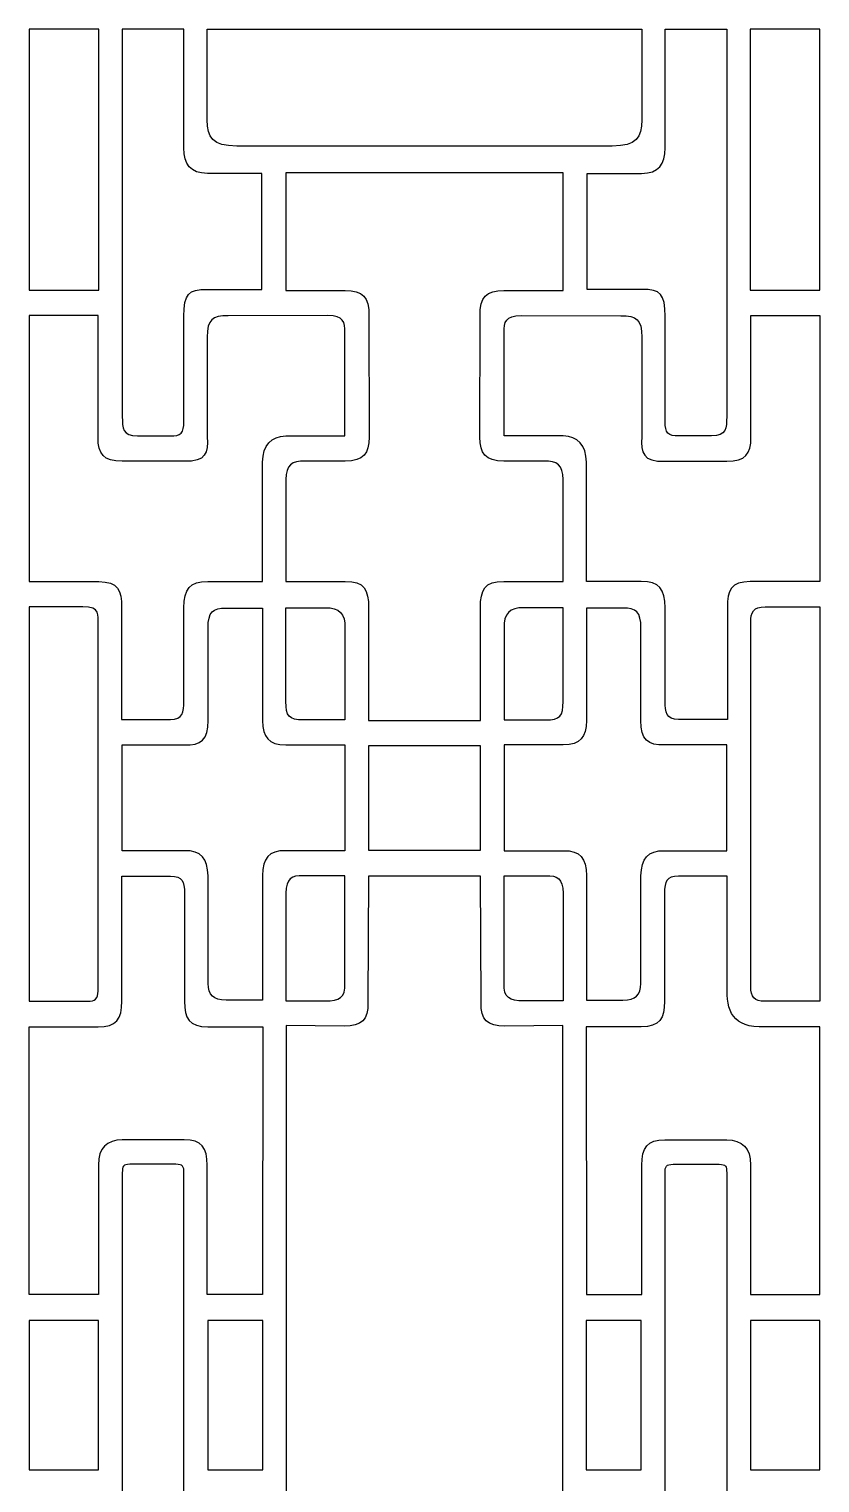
# Model space of a CAD drawing. Header units: centimetres. Extents: x -67 to 67, y -98 to 98.
# Drawn here: x -67.4 to -10.4, y -6.3 to 98.5 of the extents above; entities that cross this region are included whole.
import ezdxf

# ---------------------------------------------------------------- set-up
doc = ezdxf.new("R2010")
doc.units = ezdxf.units.CM
doc.header["$MEASUREMENT"] = 0
doc.layers.add('layer 1', color=7, linetype='Continuous')

msp = doc.modelspace()

# ---------------------------------------------------------------- linework, layer by layer
at = {"layer": 'layer 1', "color": 242}
for points in [[(-67.43551, 79.62384), (-62.40769, 79.62384), (-62.40769, 98.45), (-67.43551, 98.45), (-67.43551, 79.62384)], [(-15.48567, 79.62384), (-10.45785, 79.62384), (-10.45785, 98.45), (-15.48567, 98.45), (-15.48567, 79.62384)], [(-67.42853, -5.38812), (-62.43367, -5.38812), (-62.43367, 5.38812), (-67.42853, 5.38812), (-67.42853, -5.38812)], [(-54.57079, -5.38812), (-50.60713, -5.38812), (-50.60713, 5.38812), (-54.57079, 5.38812), (-54.57079, -5.38812)], [(-27.28623, -5.38812), (-23.32257, -5.38812), (-23.32257, 5.38812), (-27.28623, 5.38812), (-27.28623, -5.38812)], [(-15.45969, -5.38812), (-10.46483, -5.38812), (-10.46483, 5.38812), (-15.45969, 5.38812), (-15.45969, -5.38812)]]:
    msp.add_lwpolyline(points, close=True, dxfattribs=at)
for points, knots in [([(-56.28406, 77.75159), (-56.28406, 77.75159), (-56.28406, 70.16799), (-56.28406, 70.16799), (-56.28406, 70.16799), (-56.29032, 69.34832), (-56.498, 69.12344), (-57.2938, 69.12596), (-57.2938, 69.12596), (-57.2938, 69.12596), (-59.6301, 69.12596), (-59.6301, 69.12596), (-59.6301, 69.12596), (-60.71447, 69.15827), (-60.71659, 69.65722), (-60.73175, 70.53536), (-60.73175, 70.53536), (-60.73175, 70.53536), (-60.73175, 98.45), (-60.73175, 98.45), (-60.73175, 98.45), (-60.73175, 98.45), (-56.28406, 98.45), (-56.28406, 98.45), (-56.28406, 98.45), (-56.28406, 98.45), (-56.28406, 89.8836), (-56.28406, 89.8836), (-56.28406, 89.8836), (-56.289, 88.71076), (-55.83608, 88.04598), (-54.58288, 88.05111), (-54.58288, 88.05111), (-54.58288, 88.05111), (-50.67611, 88.05111), (-50.67611, 88.05111), (-50.67611, 88.05111), (-50.67611, 88.05111), (-50.67611, 79.69382), (-50.67611, 79.69382), (-50.67611, 79.69382), (-50.67611, 79.69382), (-54.59496, 79.69383), (-54.59496, 79.69383), (-54.59496, 79.69383), (-55.98478, 79.70024), (-56.27188, 79.37211), (-56.28406, 77.75159)], [0, 0, 0, 0, 0.076923077, 0.076923077, 0.076923077, 0.076923077, 0.153846154, 0.153846154, 0.153846154, 0.153846154, 0.230769231, 0.230769231, 0.230769231, 0.230769231, 0.307692308, 0.307692308, 0.307692308, 0.307692308, 0.384615385, 0.384615385, 0.384615385, 0.384615385, 0.461538462, 0.461538462, 0.461538462, 0.461538462, 0.538461538, 0.538461538, 0.538461538, 0.538461538, 0.615384615, 0.615384615, 0.615384615, 0.615384615, 0.692307692, 0.692307692, 0.692307692, 0.692307692, 0.769230769, 0.769230769, 0.769230769, 0.769230769, 0.846153846, 0.846153846, 0.846153846, 0.846153846, 1, 1, 1, 1]), ([(-25.41267, 90.01671), (-23.67292, 90.03645), (-23.27397, 90.63353), (-23.28524, 91.91289), (-23.28524, 91.91289), (-23.28524, 91.91289), (-23.28524, 98.45), (-23.28524, 98.45), (-23.28524, 98.45), (-23.28524, 98.45), (-54.60812, 98.45), (-54.60812, 98.45), (-54.60812, 98.45), (-54.60812, 98.45), (-54.60812, 91.91289), (-54.60812, 91.91289), (-54.60812, 91.91289), (-54.61939, 90.63353), (-54.22044, 90.03645), (-52.48069, 90.01671), (-52.48069, 90.01671), (-52.48069, 90.01671), (-25.41267, 90.01671), (-25.41267, 90.01671)], [0, 0, 0, 0, 0.142857143, 0.142857143, 0.142857143, 0.142857143, 0.285714286, 0.285714286, 0.285714286, 0.285714286, 0.428571429, 0.428571429, 0.428571429, 0.428571429, 0.571428571, 0.571428571, 0.571428571, 0.571428571, 0.714285714, 0.714285714, 0.714285714, 0.714285714, 1, 1, 1, 1]), ([(-21.6093, 77.75159), (-21.6093, 77.75159), (-21.6093, 70.16799), (-21.6093, 70.16799), (-21.6093, 70.16799), (-21.60304, 69.34832), (-21.39536, 69.12344), (-20.59956, 69.12596), (-20.59956, 69.12596), (-20.59956, 69.12596), (-18.26326, 69.12596), (-18.26326, 69.12596), (-18.26326, 69.12596), (-17.17889, 69.15827), (-17.17677, 69.65722), (-17.16161, 70.53536), (-17.16161, 70.53536), (-17.16161, 70.53536), (-17.16161, 98.45), (-17.16161, 98.45), (-17.16161, 98.45), (-17.16161, 98.45), (-21.6093, 98.45), (-21.6093, 98.45), (-21.6093, 98.45), (-21.6093, 98.45), (-21.6093, 89.8836), (-21.6093, 89.8836), (-21.6093, 89.8836), (-21.60436, 88.71076), (-22.05728, 88.04598), (-23.31048, 88.05111), (-23.31048, 88.05111), (-23.31048, 88.05111), (-27.21725, 88.05111), (-27.21725, 88.05111), (-27.21725, 88.05111), (-27.21725, 88.05111), (-27.21725, 79.69382), (-27.21725, 79.69382), (-27.21725, 79.69382), (-27.21725, 79.69382), (-23.2984, 79.69383), (-23.2984, 79.69383), (-23.2984, 79.69383), (-21.90858, 79.70024), (-21.62148, 79.37211), (-21.6093, 77.75159)], [0, 0, 0, 0, 0.076923077, 0.076923077, 0.076923077, 0.076923077, 0.153846154, 0.153846154, 0.153846154, 0.153846154, 0.230769231, 0.230769231, 0.230769231, 0.230769231, 0.307692308, 0.307692308, 0.307692308, 0.307692308, 0.384615385, 0.384615385, 0.384615385, 0.384615385, 0.461538462, 0.461538462, 0.461538462, 0.461538462, 0.538461538, 0.538461538, 0.538461538, 0.538461538, 0.615384615, 0.615384615, 0.615384615, 0.615384615, 0.692307692, 0.692307692, 0.692307692, 0.692307692, 0.769230769, 0.769230769, 0.769230769, 0.769230769, 0.846153846, 0.846153846, 0.846153846, 0.846153846, 1, 1, 1, 1]), ([(-42.97279, 48.62426), (-42.97279, 48.62426), (-42.97279, 56.74142), (-42.97279, 56.74142), (-42.97279, 56.74142), (-42.99393, 58.01977), (-43.2682, 58.68801), (-44.66968, 58.6281), (-44.66968, 58.6281), (-44.66968, 58.6281), (-48.93571, 58.6281), (-48.93571, 58.6281), (-48.93571, 58.6281), (-48.93571, 58.6281), (-48.93571, 65.98695), (-48.93571, 65.98695), (-48.93571, 65.98695), (-48.93695, 67.03321), (-48.50587, 67.34179), (-47.54576, 67.30633), (-47.54576, 67.30633), (-47.54576, 67.30633), (-44.66163, 67.30633), (-44.66163, 67.30633), (-44.66163, 67.30633), (-43.32349, 67.34287), (-42.93868, 67.8368), (-42.94326, 69.03962), (-42.94326, 69.03962), (-42.94326, 69.03962), (-42.95467, 77.74283), (-42.95467, 77.74283), (-42.95467, 77.74283), (-42.90062, 79.1776), (-43.4374, 79.59189), (-44.66163, 79.61548), (-44.66163, 79.61548), (-44.66163, 79.61548), (-48.95182, 79.61548), (-48.95182, 79.61548), (-48.95182, 79.61548), (-48.95182, 79.61548), (-48.93571, 88.09211), (-48.93571, 88.09211), (-48.93571, 88.09211), (-48.93571, 88.09211), (-28.95765, 88.09211), (-28.95765, 88.09211), (-28.95765, 88.09211), (-28.95765, 88.09211), (-28.94154, 79.61548), (-28.94154, 79.61548), (-28.94154, 79.61548), (-28.94154, 79.61548), (-33.23173, 79.61548), (-33.23173, 79.61548), (-33.23173, 79.61548), (-34.45596, 79.59189), (-34.99274, 79.1776), (-34.93869, 77.74283), (-34.93869, 77.74283), (-34.93869, 77.74283), (-34.9501, 69.03962), (-34.9501, 69.03962), (-34.9501, 69.03962), (-34.95468, 67.8368), (-34.56987, 67.34287), (-33.23173, 67.30633), (-33.23173, 67.30633), (-33.23173, 67.30633), (-30.3476, 67.30633), (-30.3476, 67.30633), (-30.3476, 67.30633), (-29.38749, 67.34179), (-28.95641, 67.03321), (-28.95765, 65.98695), (-28.95765, 65.98695), (-28.95765, 65.98695), (-28.95765, 58.6281), (-28.95765, 58.6281), (-28.95765, 58.6281), (-28.95765, 58.6281), (-33.22368, 58.6281), (-33.22368, 58.6281), (-33.22368, 58.6281), (-34.62516, 58.68801), (-34.89943, 58.01977), (-34.92057, 56.74142), (-34.92057, 56.74142), (-34.92057, 56.74142), (-34.92057, 48.62426), (-34.92057, 48.62426), (-34.92057, 48.62426), (-34.92057, 48.62426), (-42.97279, 48.62426), (-42.97279, 48.62426)], [0, 0, 0, 0, 0.04, 0.04, 0.04, 0.04, 0.08, 0.08, 0.08, 0.08, 0.12, 0.12, 0.12, 0.12, 0.16, 0.16, 0.16, 0.16, 0.2, 0.2, 0.2, 0.2, 0.24, 0.24, 0.24, 0.24, 0.28, 0.28, 0.28, 0.28, 0.32, 0.32, 0.32, 0.32, 0.36, 0.36, 0.36, 0.36, 0.4, 0.4, 0.4, 0.4, 0.44, 0.44, 0.44, 0.44, 0.48, 0.48, 0.48, 0.48, 0.52, 0.52, 0.52, 0.52, 0.56, 0.56, 0.56, 0.56, 0.6, 0.6, 0.6, 0.6, 0.64, 0.64, 0.64, 0.64, 0.68, 0.68, 0.68, 0.68, 0.72, 0.72, 0.72, 0.72, 0.76, 0.76, 0.76, 0.76, 0.8, 0.8, 0.8, 0.8, 0.84, 0.84, 0.84, 0.84, 0.88, 0.88, 0.88, 0.88, 0.92, 0.92, 0.92, 0.92, 1, 1, 1, 1]), ([(-57.24545, 48.69012), (-57.24545, 48.69012), (-60.79621, 48.69012), (-60.79621, 48.69012), (-60.79621, 48.69012), (-60.79621, 48.69012), (-60.79621, 56.74143), (-60.79621, 56.74143), (-60.79621, 56.74143), (-60.7257, 58.02198), (-61.06475, 58.63337), (-62.42562, 58.6281), (-62.42562, 58.6281), (-62.42562, 58.6281), (-67.43551, 58.6281), (-67.43551, 58.6281), (-67.43551, 58.6281), (-67.43551, 58.6281), (-67.43551, 77.8042), (-67.43551, 77.8042), (-67.43551, 77.8042), (-67.43551, 77.8042), (-62.47215, 77.8042), (-62.47215, 77.8042), (-62.47215, 77.8042), (-62.47215, 77.8042), (-62.47215, 69.03088), (-62.47215, 69.03088), (-62.47215, 69.03088), (-62.47946, 67.82185), (-62.08262, 67.31699), (-60.74186, 67.30633), (-60.74186, 67.30633), (-60.74186, 67.30633), (-56.2626, 67.30633), (-56.2626, 67.30633), (-56.2626, 67.30633), (-54.67183, 67.2541), (-54.5502, 67.91646), (-54.60863, 69.06586), (-54.60863, 69.06586), (-54.60863, 69.06586), (-54.61067, 76.24281), (-54.61067, 76.24281), (-54.61067, 76.24281), (-54.5875, 77.53739), (-54.25818, 77.78235), (-53.091, 77.79115), (-53.091, 77.79115), (-53.091, 77.79115), (-45.90226, 77.8023), (-45.90226, 77.8023), (-45.90226, 77.8023), (-44.80233, 77.78256), (-44.6667, 77.33508), (-44.6814, 76.58824), (-44.6814, 76.58824), (-44.6814, 76.58824), (-44.6814, 69.12596), (-44.6814, 69.12596), (-44.6814, 69.12596), (-44.6814, 69.12596), (-48.93144, 69.12596), (-48.93144, 69.12596), (-48.93144, 69.12596), (-50.01518, 69.11467), (-50.59941, 68.44445), (-50.61165, 67.24651), (-50.61165, 67.24651), (-50.61165, 67.24651), (-50.61165, 58.6281), (-50.61165, 58.6281), (-50.61165, 58.6281), (-50.61165, 58.6281), (-54.57079, 58.6281), (-54.57079, 58.6281), (-54.57079, 58.6281), (-55.86897, 58.65851), (-56.27758, 58.10472), (-56.28406, 56.74143), (-56.28406, 56.74143), (-56.28406, 56.74143), (-56.28406, 49.99754), (-56.28406, 49.99754), (-56.28406, 49.99754), (-56.27422, 49.2403), (-56.38789, 48.7039), (-57.24545, 48.69012)], [0, 0, 0, 0, 0.043478261, 0.043478261, 0.043478261, 0.043478261, 0.086956522, 0.086956522, 0.086956522, 0.086956522, 0.130434783, 0.130434783, 0.130434783, 0.130434783, 0.173913043, 0.173913043, 0.173913043, 0.173913043, 0.217391304, 0.217391304, 0.217391304, 0.217391304, 0.260869565, 0.260869565, 0.260869565, 0.260869565, 0.304347826, 0.304347826, 0.304347826, 0.304347826, 0.347826087, 0.347826087, 0.347826087, 0.347826087, 0.391304348, 0.391304348, 0.391304348, 0.391304348, 0.434782609, 0.434782609, 0.434782609, 0.434782609, 0.47826087, 0.47826087, 0.47826087, 0.47826087, 0.52173913, 0.52173913, 0.52173913, 0.52173913, 0.565217391, 0.565217391, 0.565217391, 0.565217391, 0.608695652, 0.608695652, 0.608695652, 0.608695652, 0.652173913, 0.652173913, 0.652173913, 0.652173913, 0.695652174, 0.695652174, 0.695652174, 0.695652174, 0.739130435, 0.739130435, 0.739130435, 0.739130435, 0.782608696, 0.782608696, 0.782608696, 0.782608696, 0.826086957, 0.826086957, 0.826086957, 0.826086957, 0.869565217, 0.869565217, 0.869565217, 0.869565217, 0.913043478, 0.913043478, 0.913043478, 0.913043478, 1, 1, 1, 1]), ([(-20.64791, 48.69012), (-20.64791, 48.69012), (-17.09715, 48.69012), (-17.09715, 48.69012), (-17.09715, 48.69012), (-17.09715, 48.69012), (-17.09715, 56.74143), (-17.09715, 56.74143), (-17.09715, 56.74143), (-17.16766, 58.02198), (-16.82861, 58.63337), (-15.46774, 58.6281), (-15.46774, 58.6281), (-15.46774, 58.6281), (-10.45785, 58.6281), (-10.45785, 58.6281), (-10.45785, 58.6281), (-10.45785, 58.6281), (-10.45785, 77.8042), (-10.45785, 77.8042), (-10.45785, 77.8042), (-10.45785, 77.8042), (-15.42121, 77.8042), (-15.42121, 77.8042), (-15.42121, 77.8042), (-15.42121, 77.8042), (-15.42121, 69.03088), (-15.42121, 69.03088), (-15.42121, 69.03088), (-15.4139, 67.82185), (-15.81074, 67.31699), (-17.1515, 67.30633), (-17.1515, 67.30633), (-17.1515, 67.30633), (-21.63076, 67.30633), (-21.63076, 67.30633), (-21.63076, 67.30633), (-23.22153, 67.2541), (-23.34316, 67.91646), (-23.28473, 69.06586), (-23.28473, 69.06586), (-23.28473, 69.06586), (-23.28269, 76.24281), (-23.28269, 76.24281), (-23.28269, 76.24281), (-23.30586, 77.53739), (-23.63518, 77.78235), (-24.80236, 77.79115), (-24.80236, 77.79115), (-24.80236, 77.79115), (-31.9911, 77.8023), (-31.9911, 77.8023), (-31.9911, 77.8023), (-33.09103, 77.78256), (-33.22666, 77.33508), (-33.21196, 76.58824), (-33.21196, 76.58824), (-33.21196, 76.58824), (-33.21196, 69.12596), (-33.21196, 69.12596), (-33.21196, 69.12596), (-33.21196, 69.12596), (-28.96192, 69.12596), (-28.96192, 69.12596), (-28.96192, 69.12596), (-27.87818, 69.11467), (-27.29395, 68.44445), (-27.28171, 67.24651), (-27.28171, 67.24651), (-27.28171, 67.24651), (-27.28171, 58.6281), (-27.28171, 58.6281), (-27.28171, 58.6281), (-27.28171, 58.6281), (-23.32257, 58.6281), (-23.32257, 58.6281), (-23.32257, 58.6281), (-22.02439, 58.65851), (-21.61578, 58.10472), (-21.6093, 56.74143), (-21.6093, 56.74143), (-21.6093, 56.74143), (-21.6093, 49.99754), (-21.6093, 49.99754), (-21.6093, 49.99754), (-21.61914, 49.2403), (-21.50547, 48.7039), (-20.64791, 48.69012)], [0, 0, 0, 0, 0.043478261, 0.043478261, 0.043478261, 0.043478261, 0.086956522, 0.086956522, 0.086956522, 0.086956522, 0.130434783, 0.130434783, 0.130434783, 0.130434783, 0.173913043, 0.173913043, 0.173913043, 0.173913043, 0.217391304, 0.217391304, 0.217391304, 0.217391304, 0.260869565, 0.260869565, 0.260869565, 0.260869565, 0.304347826, 0.304347826, 0.304347826, 0.304347826, 0.347826087, 0.347826087, 0.347826087, 0.347826087, 0.391304348, 0.391304348, 0.391304348, 0.391304348, 0.434782609, 0.434782609, 0.434782609, 0.434782609, 0.47826087, 0.47826087, 0.47826087, 0.47826087, 0.52173913, 0.52173913, 0.52173913, 0.52173913, 0.565217391, 0.565217391, 0.565217391, 0.565217391, 0.608695652, 0.608695652, 0.608695652, 0.608695652, 0.652173913, 0.652173913, 0.652173913, 0.652173913, 0.695652174, 0.695652174, 0.695652174, 0.695652174, 0.739130435, 0.739130435, 0.739130435, 0.739130435, 0.782608696, 0.782608696, 0.782608696, 0.782608696, 0.826086957, 0.826086957, 0.826086957, 0.826086957, 0.869565217, 0.869565217, 0.869565217, 0.869565217, 0.913043478, 0.913043478, 0.913043478, 0.913043478, 1, 1, 1, 1]), ([(-62.47215, 55.68253), (-62.47215, 55.68253), (-62.47215, 29.11228), (-62.47215, 29.11228), (-62.47215, 29.11228), (-62.48303, 28.61959), (-62.68203, 28.34516), (-63.23074, 28.38894), (-63.23074, 28.38894), (-63.23074, 28.38894), (-67.43551, 28.38894), (-67.43551, 28.38894), (-67.43551, 28.38894), (-67.43551, 28.38894), (-67.43551, 56.80847), (-67.43551, 56.80847), (-67.43551, 56.80847), (-67.43551, 56.80847), (-63.57312, 56.80847), (-63.57312, 56.80847), (-63.57312, 56.80847), (-62.27843, 56.84811), (-62.48089, 56.13307), (-62.47215, 55.68253)], [0, 0, 0, 0, 0.142857143, 0.142857143, 0.142857143, 0.142857143, 0.285714286, 0.285714286, 0.285714286, 0.285714286, 0.428571429, 0.428571429, 0.428571429, 0.428571429, 0.571428571, 0.571428571, 0.571428571, 0.571428571, 0.714285714, 0.714285714, 0.714285714, 0.714285714, 1, 1, 1, 1]), ([(-54.54341, 55.28069), (-54.54341, 55.28069), (-54.54218, 48.62208), (-54.54218, 48.62208), (-54.54218, 48.62208), (-54.5298, 47.22226), (-55.04876, 46.82465), (-56.25307, 46.8683), (-56.25307, 46.8683), (-56.25307, 46.8683), (-60.73175, 46.87049), (-60.73175, 46.87049), (-60.73175, 46.87049), (-60.73175, 46.87049), (-60.73175, 39.23879), (-60.73175, 39.23879), (-60.73175, 39.23879), (-60.73175, 39.23879), (-56.2626, 39.23879), (-56.2626, 39.23879), (-56.2626, 39.23879), (-55.04309, 39.26213), (-54.57081, 38.67317), (-54.54365, 37.41944), (-54.54365, 37.41944), (-54.54365, 37.41944), (-54.52755, 29.66962), (-54.52755, 29.66962), (-54.52755, 29.66962), (-54.51309, 28.83703), (-54.19989, 28.46439), (-53.23347, 28.46423), (-53.23347, 28.46423), (-53.23347, 28.46423), (-50.61165, 28.46423), (-50.61165, 28.46423), (-50.61165, 28.46423), (-50.61165, 28.46423), (-50.61165, 37.45442), (-50.61165, 37.45442), (-50.61165, 37.45442), (-50.60345, 38.68776), (-50.18839, 39.26505), (-48.93144, 39.23879), (-48.93144, 39.23879), (-48.93144, 39.23879), (-44.6814, 39.23879), (-44.6814, 39.23879), (-44.6814, 39.23879), (-44.6814, 39.23879), (-44.6814, 46.87049), (-44.6814, 46.87049), (-44.6814, 46.87049), (-44.6814, 46.87049), (-48.93144, 46.87049), (-48.93144, 46.87049), (-48.93144, 46.87049), (-50.21256, 46.85735), (-50.60345, 47.42153), (-50.61165, 48.61552), (-50.61165, 48.61552), (-50.61165, 48.61552), (-50.61165, 56.71519), (-50.61165, 56.71519), (-50.61165, 56.71519), (-50.61165, 56.71519), (-53.24958, 56.71519), (-53.24958, 56.71519), (-53.24958, 56.71519), (-54.20051, 56.75746), (-54.54852, 56.4309), (-54.54341, 55.28069)], [0, 0, 0, 0, 0.052631579, 0.052631579, 0.052631579, 0.052631579, 0.105263158, 0.105263158, 0.105263158, 0.105263158, 0.157894737, 0.157894737, 0.157894737, 0.157894737, 0.210526316, 0.210526316, 0.210526316, 0.210526316, 0.263157895, 0.263157895, 0.263157895, 0.263157895, 0.315789474, 0.315789474, 0.315789474, 0.315789474, 0.368421053, 0.368421053, 0.368421053, 0.368421053, 0.421052632, 0.421052632, 0.421052632, 0.421052632, 0.473684211, 0.473684211, 0.473684211, 0.473684211, 0.526315789, 0.526315789, 0.526315789, 0.526315789, 0.578947368, 0.578947368, 0.578947368, 0.578947368, 0.631578947, 0.631578947, 0.631578947, 0.631578947, 0.684210526, 0.684210526, 0.684210526, 0.684210526, 0.736842105, 0.736842105, 0.736842105, 0.736842105, 0.789473684, 0.789473684, 0.789473684, 0.789473684, 0.842105263, 0.842105263, 0.842105263, 0.842105263, 0.894736842, 0.894736842, 0.894736842, 0.894736842, 1, 1, 1, 1]), ([(-47.67466, 48.668), (-47.67466, 48.668), (-44.67775, 48.668), (-44.67775, 48.668), (-44.67775, 48.668), (-44.67775, 48.668), (-44.67775, 55.2807), (-44.67775, 55.2807), (-44.67775, 55.2807), (-44.64554, 56.3099), (-45.10205, 56.7735), (-46.09564, 56.75017), (-46.09564, 56.75017), (-46.09564, 56.75017), (-48.93143, 56.75017), (-48.93143, 56.75017), (-48.93143, 56.75017), (-48.93143, 56.75017), (-48.93143, 49.99753), (-48.93143, 49.99753), (-48.93143, 49.99753), (-48.94755, 48.90928), (-48.71124, 48.66873), (-47.67466, 48.668)], [0, 0, 0, 0, 0.142857143, 0.142857143, 0.142857143, 0.142857143, 0.285714286, 0.285714286, 0.285714286, 0.285714286, 0.428571429, 0.428571429, 0.428571429, 0.428571429, 0.571428571, 0.571428571, 0.571428571, 0.571428571, 0.714285714, 0.714285714, 0.714285714, 0.714285714, 1, 1, 1, 1]), ([(-30.2187, 48.668), (-30.2187, 48.668), (-33.21561, 48.668), (-33.21561, 48.668), (-33.21561, 48.668), (-33.21561, 48.668), (-33.21561, 55.2807), (-33.21561, 55.2807), (-33.21561, 55.2807), (-33.24782, 56.3099), (-32.79131, 56.7735), (-31.79772, 56.75017), (-31.79772, 56.75017), (-31.79772, 56.75017), (-28.96193, 56.75017), (-28.96193, 56.75017), (-28.96193, 56.75017), (-28.96193, 56.75017), (-28.96193, 49.99753), (-28.96193, 49.99753), (-28.96193, 49.99753), (-28.94581, 48.90928), (-29.18212, 48.66873), (-30.2187, 48.668)], [0, 0, 0, 0, 0.142857143, 0.142857143, 0.142857143, 0.142857143, 0.285714286, 0.285714286, 0.285714286, 0.285714286, 0.428571429, 0.428571429, 0.428571429, 0.428571429, 0.571428571, 0.571428571, 0.571428571, 0.571428571, 0.714285714, 0.714285714, 0.714285714, 0.714285714, 1, 1, 1, 1]), ([(-23.34995, 55.28069), (-23.34995, 55.28069), (-23.35118, 48.62208), (-23.35118, 48.62208), (-23.35118, 48.62208), (-23.36356, 47.22226), (-22.8446, 46.82465), (-21.64029, 46.8683), (-21.64029, 46.8683), (-21.64029, 46.8683), (-17.16161, 46.87049), (-17.16161, 46.87049), (-17.16161, 46.87049), (-17.16161, 46.87049), (-17.16161, 39.23879), (-17.16161, 39.23879), (-17.16161, 39.23879), (-17.16161, 39.23879), (-21.63076, 39.23879), (-21.63076, 39.23879), (-21.63076, 39.23879), (-22.85027, 39.26213), (-23.32255, 38.67317), (-23.34971, 37.41944), (-23.34971, 37.41944), (-23.34971, 37.41944), (-23.36581, 29.66962), (-23.36581, 29.66962), (-23.36581, 29.66962), (-23.38027, 28.83703), (-23.69347, 28.46439), (-24.65989, 28.46423), (-24.65989, 28.46423), (-24.65989, 28.46423), (-27.28171, 28.46423), (-27.28171, 28.46423), (-27.28171, 28.46423), (-27.28171, 28.46423), (-27.28171, 37.45442), (-27.28171, 37.45442), (-27.28171, 37.45442), (-27.28991, 38.68776), (-27.70497, 39.26505), (-28.96192, 39.23879), (-28.96192, 39.23879), (-28.96192, 39.23879), (-33.21196, 39.23879), (-33.21196, 39.23879), (-33.21196, 39.23879), (-33.21196, 39.23879), (-33.21196, 46.87049), (-33.21196, 46.87049), (-33.21196, 46.87049), (-33.21196, 46.87049), (-28.96192, 46.87049), (-28.96192, 46.87049), (-28.96192, 46.87049), (-27.6808, 46.85735), (-27.28991, 47.42153), (-27.28171, 48.61552), (-27.28171, 48.61552), (-27.28171, 48.61552), (-27.28171, 56.71519), (-27.28171, 56.71519), (-27.28171, 56.71519), (-27.28171, 56.71519), (-24.64378, 56.71519), (-24.64378, 56.71519), (-24.64378, 56.71519), (-23.69285, 56.75746), (-23.34484, 56.4309), (-23.34995, 55.28069)], [0, 0, 0, 0, 0.052631579, 0.052631579, 0.052631579, 0.052631579, 0.105263158, 0.105263158, 0.105263158, 0.105263158, 0.157894737, 0.157894737, 0.157894737, 0.157894737, 0.210526316, 0.210526316, 0.210526316, 0.210526316, 0.263157895, 0.263157895, 0.263157895, 0.263157895, 0.315789474, 0.315789474, 0.315789474, 0.315789474, 0.368421053, 0.368421053, 0.368421053, 0.368421053, 0.421052632, 0.421052632, 0.421052632, 0.421052632, 0.473684211, 0.473684211, 0.473684211, 0.473684211, 0.526315789, 0.526315789, 0.526315789, 0.526315789, 0.578947368, 0.578947368, 0.578947368, 0.578947368, 0.631578947, 0.631578947, 0.631578947, 0.631578947, 0.684210526, 0.684210526, 0.684210526, 0.684210526, 0.736842105, 0.736842105, 0.736842105, 0.736842105, 0.789473684, 0.789473684, 0.789473684, 0.789473684, 0.842105263, 0.842105263, 0.842105263, 0.842105263, 0.894736842, 0.894736842, 0.894736842, 0.894736842, 1, 1, 1, 1]), ([(-14.40448, 28.38894), (-14.40448, 28.38894), (-10.45785, 28.38894), (-10.45785, 28.38894), (-10.45785, 28.38894), (-10.45785, 28.38894), (-10.45785, 56.80847), (-10.45785, 56.80847), (-10.45785, 56.80847), (-10.45785, 56.80847), (-14.4045, 56.80847), (-14.4045, 56.80847), (-14.4045, 56.80847), (-15.22779, 56.83905), (-15.45681, 56.41095), (-15.42121, 55.68254), (-15.42121, 55.68254), (-15.42121, 55.68254), (-15.42121, 29.45468), (-15.42121, 29.45468), (-15.42121, 29.45468), (-15.44752, 28.69139), (-15.17709, 28.37895), (-14.40448, 28.38894)], [0, 0, 0, 0, 0.142857143, 0.142857143, 0.142857143, 0.142857143, 0.285714286, 0.285714286, 0.285714286, 0.285714286, 0.428571429, 0.428571429, 0.428571429, 0.428571429, 0.571428571, 0.571428571, 0.571428571, 0.571428571, 0.714285714, 0.714285714, 0.714285714, 0.714285714, 1, 1, 1, 1]), ([(-34.92354, 39.25629), (-34.92354, 39.25629), (-34.92354, 46.81364), (-34.92354, 46.81364), (-34.92354, 46.81364), (-34.92354, 46.81364), (-42.96982, 46.81364), (-42.96982, 46.81364), (-42.96982, 46.81364), (-42.96982, 46.81364), (-42.96982, 39.25629), (-42.96982, 39.25629), (-42.96982, 39.25629), (-42.96982, 39.25629), (-34.92354, 39.25629), (-34.92354, 39.25629)], [0, 0, 0, 0, 0.2, 0.2, 0.2, 0.2, 0.4, 0.4, 0.4, 0.4, 0.6, 0.6, 0.6, 0.6, 1, 1, 1, 1]), ([(-62.47216, 26.54812), (-62.47216, 26.54812), (-67.44668, 26.55111), (-67.44668, 26.55111), (-67.44668, 26.55111), (-67.44668, 26.55111), (-67.43551, 7.25854), (-67.43551, 7.25854), (-67.43551, 7.25854), (-67.43551, 7.25854), (-62.44173, 7.25854), (-62.44173, 7.25854), (-62.44173, 7.25854), (-62.44173, 7.25854), (-62.44173, 16.58421), (-62.44173, 16.58421), (-62.44173, 16.58421), (-62.47393, 17.83796), (-61.81603, 18.37444), (-60.74186, 18.40357), (-60.74186, 18.40357), (-60.74186, 18.40357), (-56.2626, 18.40357), (-56.2626, 18.40357), (-56.2626, 18.40357), (-55.03757, 18.41471), (-54.59517, 17.83704), (-54.60812, 16.57546), (-54.60812, 16.57546), (-54.60812, 16.57546), (-54.60812, 7.25854), (-54.60812, 7.25854), (-54.60812, 7.25854), (-54.60812, 7.25854), (-50.61165, 7.25854), (-50.61165, 7.25854), (-50.61165, 7.25854), (-50.61165, 7.25854), (-50.60713, 26.55135), (-50.60713, 26.55135), (-50.60713, 26.55135), (-50.60713, 26.55135), (-54.57079, 26.55135), (-54.57079, 26.55135), (-54.57079, 26.55135), (-55.89609, 26.55347), (-56.24518, 27.12787), (-56.24649, 28.39258), (-56.24649, 28.39258), (-56.24649, 28.39258), (-56.24649, 36.17735), (-56.24649, 36.17735), (-56.24649, 36.17735), (-56.24851, 37.01531), (-56.39486, 37.4292), (-57.24546, 37.39827), (-57.24546, 37.39827), (-57.24546, 37.39827), (-60.75798, 37.39827), (-60.75798, 37.39827), (-60.75798, 37.39827), (-60.75798, 37.39827), (-60.75798, 28.38472), (-60.75798, 28.38472), (-60.75798, 28.38472), (-60.74161, 27.09913), (-61.17603, 26.52118), (-62.47216, 26.54812)], [0, 0, 0, 0, 0.055555556, 0.055555556, 0.055555556, 0.055555556, 0.111111111, 0.111111111, 0.111111111, 0.111111111, 0.166666667, 0.166666667, 0.166666667, 0.166666667, 0.222222222, 0.222222222, 0.222222222, 0.222222222, 0.277777778, 0.277777778, 0.277777778, 0.277777778, 0.333333333, 0.333333333, 0.333333333, 0.333333333, 0.388888889, 0.388888889, 0.388888889, 0.388888889, 0.444444444, 0.444444444, 0.444444444, 0.444444444, 0.5, 0.5, 0.5, 0.5, 0.555555556, 0.555555556, 0.555555556, 0.555555556, 0.611111111, 0.611111111, 0.611111111, 0.611111111, 0.666666667, 0.666666667, 0.666666667, 0.666666667, 0.722222222, 0.722222222, 0.722222222, 0.722222222, 0.777777778, 0.777777778, 0.777777778, 0.777777778, 0.833333333, 0.833333333, 0.833333333, 0.833333333, 0.888888889, 0.888888889, 0.888888889, 0.888888889, 1, 1, 1, 1]), ([(-46.09564, 28.41007), (-46.09564, 28.41007), (-48.93143, 28.41007), (-48.93143, 28.41007), (-48.93143, 28.41007), (-48.93143, 28.41007), (-48.93143, 36.17736), (-48.93143, 36.17736), (-48.93143, 36.17736), (-48.91129, 37.25178), (-48.54071, 37.43982), (-47.67466, 37.43692), (-47.67466, 37.43692), (-47.67466, 37.43692), (-44.67775, 37.43692), (-44.67775, 37.43692), (-44.67775, 37.43692), (-44.67775, 37.43692), (-44.67775, 29.66962), (-44.67775, 29.66962), (-44.67775, 29.66962), (-44.64483, 28.65061), (-45.08121, 28.42319), (-46.09564, 28.41007)], [0, 0, 0, 0, 0.142857143, 0.142857143, 0.142857143, 0.142857143, 0.285714286, 0.285714286, 0.285714286, 0.285714286, 0.428571429, 0.428571429, 0.428571429, 0.428571429, 0.571428571, 0.571428571, 0.571428571, 0.571428571, 0.714285714, 0.714285714, 0.714285714, 0.714285714, 1, 1, 1, 1]), ([(-42.97279, -37.39731), (-42.97279, -37.39731), (-43.0226, -28.32804), (-43.0226, -28.32804), (-43.0226, -28.32804), (-42.99474, -27.00647), (-43.49054, -26.60482), (-44.72755, -26.58951), (-44.72755, -26.58951), (-44.72755, -26.58951), (-48.92173, -26.63656), (-48.92173, -26.63656), (-48.92173, -26.63656), (-48.92173, -26.63656), (-48.92173, 26.63656), (-48.92173, 26.63656), (-48.92173, 26.63656), (-48.92173, 26.63656), (-44.72755, 26.58951), (-44.72755, 26.58951), (-44.72755, 26.58951), (-43.49054, 26.60482), (-42.99474, 27.00647), (-43.0226, 28.32804), (-43.0226, 28.32804), (-43.0226, 28.32804), (-42.97279, 37.39731), (-42.97279, 37.39731), (-42.97279, 37.39731), (-42.97279, 37.39731), (-34.92057, 37.39731), (-34.92057, 37.39731), (-34.92057, 37.39731), (-34.92057, 37.39731), (-34.87076, 28.32804), (-34.87076, 28.32804), (-34.87076, 28.32804), (-34.89862, 27.00647), (-34.40282, 26.60482), (-33.16581, 26.58951), (-33.16581, 26.58951), (-33.16581, 26.58951), (-28.97163, 26.63656), (-28.97163, 26.63656), (-28.97163, 26.63656), (-28.97163, 26.63656), (-28.97163, -26.63656), (-28.97163, -26.63656), (-28.97163, -26.63656), (-28.97163, -26.63656), (-33.16581, -26.58951), (-33.16581, -26.58951), (-33.16581, -26.58951), (-34.40282, -26.60482), (-34.89862, -27.00647), (-34.87076, -28.32804), (-34.87076, -28.32804), (-34.87076, -28.32804), (-34.92057, -37.39731), (-34.92057, -37.39731), (-34.92057, -37.39731), (-34.92057, -37.39731), (-42.97279, -37.39731), (-42.97279, -37.39731)], [0, 0, 0, 0, 0.058823529, 0.058823529, 0.058823529, 0.058823529, 0.117647059, 0.117647059, 0.117647059, 0.117647059, 0.176470588, 0.176470588, 0.176470588, 0.176470588, 0.235294118, 0.235294118, 0.235294118, 0.235294118, 0.294117647, 0.294117647, 0.294117647, 0.294117647, 0.352941176, 0.352941176, 0.352941176, 0.352941176, 0.411764706, 0.411764706, 0.411764706, 0.411764706, 0.470588235, 0.470588235, 0.470588235, 0.470588235, 0.529411765, 0.529411765, 0.529411765, 0.529411765, 0.588235294, 0.588235294, 0.588235294, 0.588235294, 0.647058824, 0.647058824, 0.647058824, 0.647058824, 0.705882353, 0.705882353, 0.705882353, 0.705882353, 0.764705882, 0.764705882, 0.764705882, 0.764705882, 0.823529412, 0.823529412, 0.823529412, 0.823529412, 0.882352941, 0.882352941, 0.882352941, 0.882352941, 1, 1, 1, 1]), ([(-31.79772, 28.41007), (-31.79772, 28.41007), (-28.96193, 28.41007), (-28.96193, 28.41007), (-28.96193, 28.41007), (-28.96193, 28.41007), (-28.96193, 36.17736), (-28.96193, 36.17736), (-28.96193, 36.17736), (-28.98207, 37.25178), (-29.35265, 37.43982), (-30.2187, 37.43692), (-30.2187, 37.43692), (-30.2187, 37.43692), (-33.21561, 37.43692), (-33.21561, 37.43692), (-33.21561, 37.43692), (-33.21561, 37.43692), (-33.21561, 29.66962), (-33.21561, 29.66962), (-33.21561, 29.66962), (-33.24853, 28.65061), (-32.81215, 28.42319), (-31.79772, 28.41007)], [0, 0, 0, 0, 0.142857143, 0.142857143, 0.142857143, 0.142857143, 0.285714286, 0.285714286, 0.285714286, 0.285714286, 0.428571429, 0.428571429, 0.428571429, 0.428571429, 0.571428571, 0.571428571, 0.571428571, 0.571428571, 0.714285714, 0.714285714, 0.714285714, 0.714285714, 1, 1, 1, 1]), ([(-14.40448, 26.54875), (-14.40448, 26.54875), (-10.44668, 26.55111), (-10.44668, 26.55111), (-10.44668, 26.55111), (-10.44668, 26.55111), (-10.45785, 7.25854), (-10.45785, 7.25854), (-10.45785, 7.25854), (-10.45785, 7.25854), (-15.45163, 7.25854), (-15.45163, 7.25854), (-15.45163, 7.25854), (-15.45163, 7.25854), (-15.45163, 16.58421), (-15.45163, 16.58421), (-15.45163, 16.58421), (-15.41943, 17.83796), (-16.07733, 18.37444), (-17.1515, 18.40357), (-17.1515, 18.40357), (-17.1515, 18.40357), (-21.63076, 18.40357), (-21.63076, 18.40357), (-21.63076, 18.40357), (-22.85579, 18.41471), (-23.29819, 17.83704), (-23.28524, 16.57546), (-23.28524, 16.57546), (-23.28524, 16.57546), (-23.28524, 7.25854), (-23.28524, 7.25854), (-23.28524, 7.25854), (-23.28524, 7.25854), (-27.28171, 7.25854), (-27.28171, 7.25854), (-27.28171, 7.25854), (-27.28171, 7.25854), (-27.28623, 26.55135), (-27.28623, 26.55135), (-27.28623, 26.55135), (-27.28623, 26.55135), (-23.32257, 26.55135), (-23.32257, 26.55135), (-23.32257, 26.55135), (-21.99727, 26.55347), (-21.64818, 27.12787), (-21.64687, 28.39258), (-21.64687, 28.39258), (-21.64687, 28.39258), (-21.64687, 36.17735), (-21.64687, 36.17735), (-21.64687, 36.17735), (-21.64485, 37.01531), (-21.4985, 37.4292), (-20.6479, 37.39827), (-20.6479, 37.39827), (-20.6479, 37.39827), (-17.13538, 37.39827), (-17.13538, 37.39827), (-17.13538, 37.39827), (-17.13538, 37.39827), (-17.13538, 29.45469), (-17.13538, 29.45469), (-17.13538, 29.45469), (-17.19359, 27.71338), (-16.76324, 26.44475), (-14.40448, 26.54875)], [0, 0, 0, 0, 0.055555556, 0.055555556, 0.055555556, 0.055555556, 0.111111111, 0.111111111, 0.111111111, 0.111111111, 0.166666667, 0.166666667, 0.166666667, 0.166666667, 0.222222222, 0.222222222, 0.222222222, 0.222222222, 0.277777778, 0.277777778, 0.277777778, 0.277777778, 0.333333333, 0.333333333, 0.333333333, 0.333333333, 0.388888889, 0.388888889, 0.388888889, 0.388888889, 0.444444444, 0.444444444, 0.444444444, 0.444444444, 0.5, 0.5, 0.5, 0.5, 0.555555556, 0.555555556, 0.555555556, 0.555555556, 0.611111111, 0.611111111, 0.611111111, 0.611111111, 0.666666667, 0.666666667, 0.666666667, 0.666666667, 0.722222222, 0.722222222, 0.722222222, 0.722222222, 0.777777778, 0.777777778, 0.777777778, 0.777777778, 0.833333333, 0.833333333, 0.833333333, 0.833333333, 0.888888889, 0.888888889, 0.888888889, 0.888888889, 1, 1, 1, 1]), ([(-60.73175, 16.0244), (-60.72169, 16.51526), (-60.64922, 16.64029), (-60.19405, 16.63664), (-60.19405, 16.63664), (-60.19405, 16.63664), (-56.87487, 16.63664), (-56.87487, 16.63664), (-56.87487, 16.63664), (-56.36421, 16.65538), (-56.27773, 16.46152), (-56.28406, 16.02441), (-56.28406, 16.02441), (-56.28406, 16.02441), (-56.28406, -16.02441), (-56.28406, -16.02441), (-56.28406, -16.02441), (-56.27773, -16.46152), (-56.36421, -16.65538), (-56.87487, -16.63664), (-56.87487, -16.63664), (-56.87487, -16.63664), (-60.19405, -16.63664), (-60.19405, -16.63664), (-60.19405, -16.63664), (-60.64922, -16.64029), (-60.72169, -16.51526), (-60.73175, -16.0244), (-60.73175, -16.0244), (-60.73175, -16.0244), (-60.73175, 16.0244), (-60.73175, 16.0244)], [0, 0, 0, 0, 0.111111111, 0.111111111, 0.111111111, 0.111111111, 0.222222222, 0.222222222, 0.222222222, 0.222222222, 0.333333333, 0.333333333, 0.333333333, 0.333333333, 0.444444444, 0.444444444, 0.444444444, 0.444444444, 0.555555556, 0.555555556, 0.555555556, 0.555555556, 0.666666667, 0.666666667, 0.666666667, 0.666666667, 0.777777778, 0.777777778, 0.777777778, 0.777777778, 1, 1, 1, 1]), ([(-17.16161, 16.0244), (-17.17167, 16.51526), (-17.24414, 16.64029), (-17.69931, 16.63664), (-17.69931, 16.63664), (-17.69931, 16.63664), (-21.01849, 16.63664), (-21.01849, 16.63664), (-21.01849, 16.63664), (-21.52915, 16.65538), (-21.61563, 16.46152), (-21.6093, 16.02441), (-21.6093, 16.02441), (-21.6093, 16.02441), (-21.6093, -16.02441), (-21.6093, -16.02441), (-21.6093, -16.02441), (-21.61563, -16.46152), (-21.52915, -16.65538), (-21.01849, -16.63664), (-21.01849, -16.63664), (-21.01849, -16.63664), (-17.69931, -16.63664), (-17.69931, -16.63664), (-17.69931, -16.63664), (-17.24414, -16.64029), (-17.17167, -16.51526), (-17.16161, -16.0244), (-17.16161, -16.0244), (-17.16161, -16.0244), (-17.16161, 16.0244), (-17.16161, 16.0244)], [0, 0, 0, 0, 0.111111111, 0.111111111, 0.111111111, 0.111111111, 0.222222222, 0.222222222, 0.222222222, 0.222222222, 0.333333333, 0.333333333, 0.333333333, 0.333333333, 0.444444444, 0.444444444, 0.444444444, 0.444444444, 0.555555556, 0.555555556, 0.555555556, 0.555555556, 0.666666667, 0.666666667, 0.666666667, 0.666666667, 0.777777778, 0.777777778, 0.777777778, 0.777777778, 1, 1, 1, 1])]:
    msp.add_open_spline(points, degree=3, knots=knots, dxfattribs=at)

doc.saveas('drawing.dxf')
